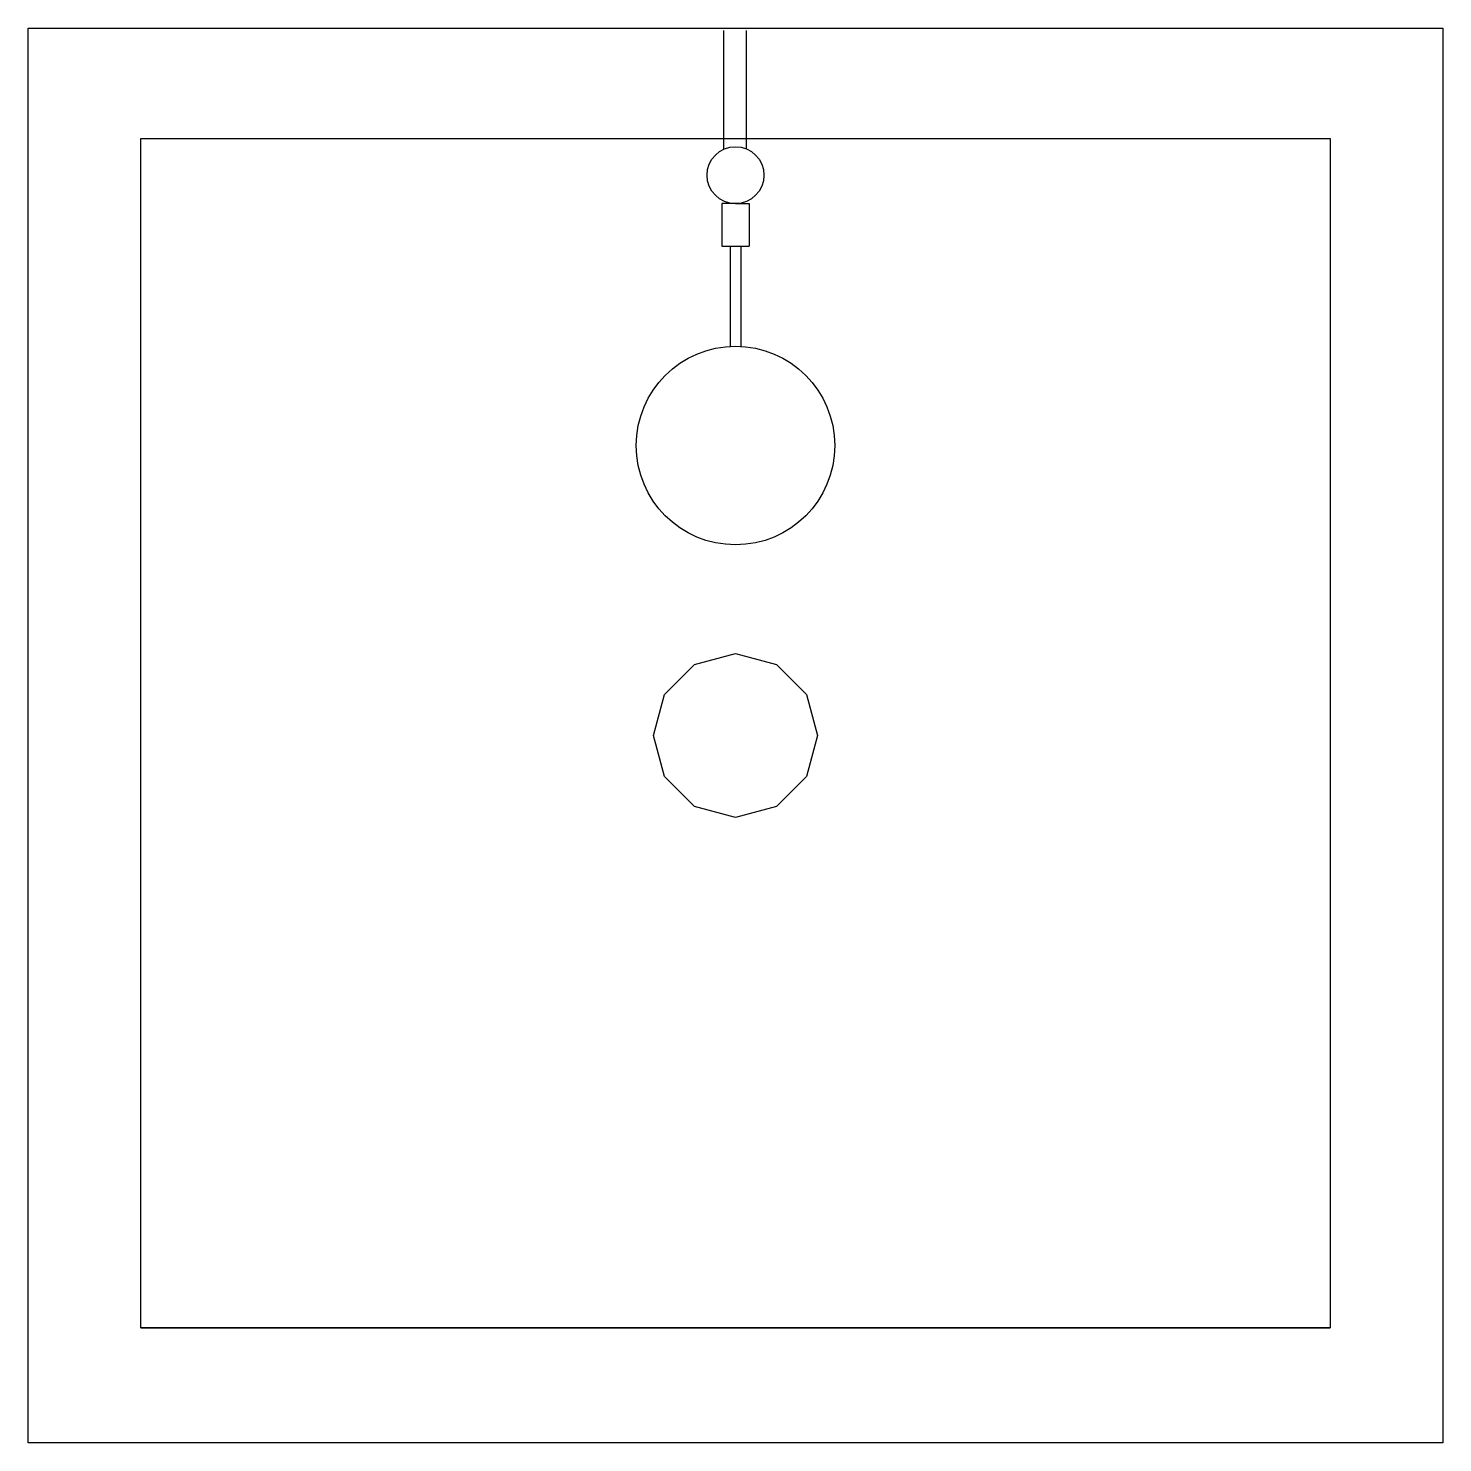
# Model space of a CAD drawing. Extents: x 0 to 0.7, y -0.7 to 0.
import ezdxf

# ---------------------------------------------------------------- set-up
doc = ezdxf.new("R2010")
doc.units = 0
doc.header["$MEASUREMENT"] = 0
doc.layers.get('0').update_dxf_attribs({"linetype": 'CONTINUOUS'})

msp = doc.modelspace()

# ---------------------------------------------------------------- linework, layer by layer
for p, q in [((0.34399, -0.00103, 1.3), (0.34399, -0.05993, 1.3)), ((0.34399, -0.00103, 1.97), (0.34399, -0.05993, 1.97)), ((0.35544, -0.05968, 1.3), (0.35544, -0.00103, 1.3)), ((0.35544, -0.05968, 1.97), (0.35544, -0.00103, 1.97)), ((0.3433, -0.08679, 1.65), (0.3433, -0.10778, 1.65)), ((0.35, -0.08679, 1.65), (0.3433, -0.08679, 1.65)), ((0.35, -0.08679, 1.65), (0.3567, -0.08679, 1.65)), ((0.3567, -0.08679, 1.65), (0.3567, -0.10778, 1.65)), ((0.3433, -0.10778, 1.65), (0.3567, -0.10778, 1.65)), ((0.34735, -0.10778, 1.65), (0.34735, -0.15744, 1.65)), ((0.35265, -0.10778, 1.65), (0.35265, -0.15744, 1.65))]:
    msp.add_line(p, q)
msp.add_lwpolyline([(0.35, -0.30944), (0.37028, -0.31487), (0.38513, -0.32972), (0.39056, -0.35), (0.38513, -0.37028), (0.37028, -0.38513), (0.35, -0.39056), (0.32972, -0.38513), (0.31487, -0.37028), (0.30944, -0.35), (0.31487, -0.32972), (0.32972, -0.31487)], close=True)
for centre, radius in [((0.35, -0.07269, 1.3), 0.0141), ((0.35, -0.2065, 1.65), 0.04913)]:
    msp.add_circle(centre, radius)
for points, invisible_edges in [([(0, -0.7), (0, 0), (0, 0, 0.04), (0, -0.7, 0.04)], 14), ([(0, 0), (0.7, 0), (0.7, 0, 0.04), (0, 0, 0.04)], 6), ([(0.6443, -0.05456, 0.04), (0.0557, -0.05456, 0.04), (0, 0, 0.04), (0.7, 0, 0.04)], 11), ([(0.0557, -0.05456, 0.04), (0.0557, -0.64316, 0.04), (0, -0.7, 0.04), (0, 0, 0.04)], 11), ([(0.6443, -0.64316, 0.04), (0.6443, -0.05456, 0.04), (0.7, 0, 0.04), (0.7, -0.7, 0.04)], 11), ([(0.7, 0), (0.7, -0.7), (0.7, -0.7, 0.04), (0.7, 0, 0.04)], 6), ([(0.6443, -0.05456), (0.0557, -0.05456), (0.0557, -0.05456, 0.04), (0.6443, -0.05456, 0.04)], 3), ([(0.0557, -0.05456), (0.0557, -0.64316), (0.0557, -0.64316, 0.04), (0.0557, -0.05456, 0.04)], 1), ([(0.6443, -0.64316), (0.6443, -0.05456), (0.6443, -0.05456, 0.04), (0.6443, -0.64316, 0.04)], 3), ([(0.0557, -0.64316, 0.04), (0.6443, -0.64316, 0.04), (0.7, -0.7, 0.04), (0, -0.7, 0.04)], 11), ([(0.6443, -0.64316), (0.0557, -0.64316), (0.0557, -0.64316, 0.04), (0.6443, -0.64316, 0.04)], 11), ([(0.7, -0.7), (0, -0.7), (0, -0.7, 0.04), (0.7, -0.7, 0.04)], 4)]:
    msp.add_3dface(points, dxfattribs=dict(invisible_edges=invisible_edges))
msp.add_3dface([(0.0557, -0.05456), (0.6443, -0.05456), (0.6443, -0.64316), (0.0557, -0.64316)])

doc.saveas('drawing.dxf')
